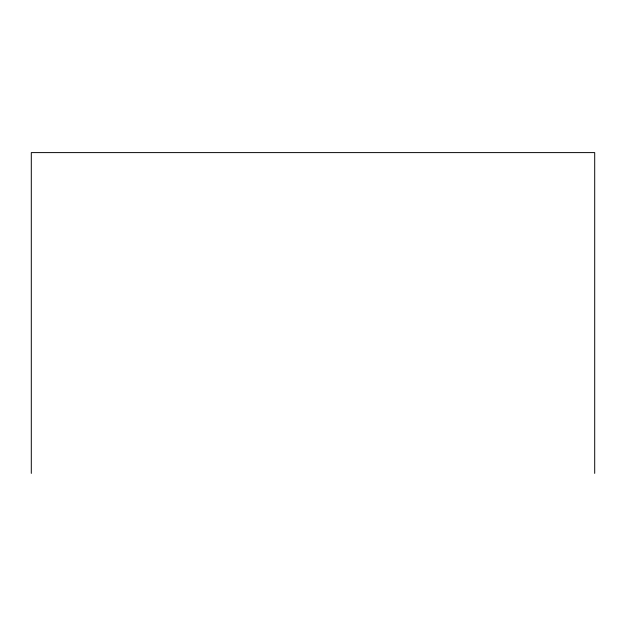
<?xml version="1.0" encoding="UTF-8"?>
<svg xmlns="http://www.w3.org/2000/svg" width="626" height="626" viewBox="0 0 626 626"><rect width="100%" height="100%" fill="white"/><g stroke="black" fill="none" stroke-linecap="round" stroke-linejoin="round"><path stroke-width="0.94" d="M594.7 473.397L594.7 152.603L31.3 152.603L31.3 473.397"/></g></svg>
